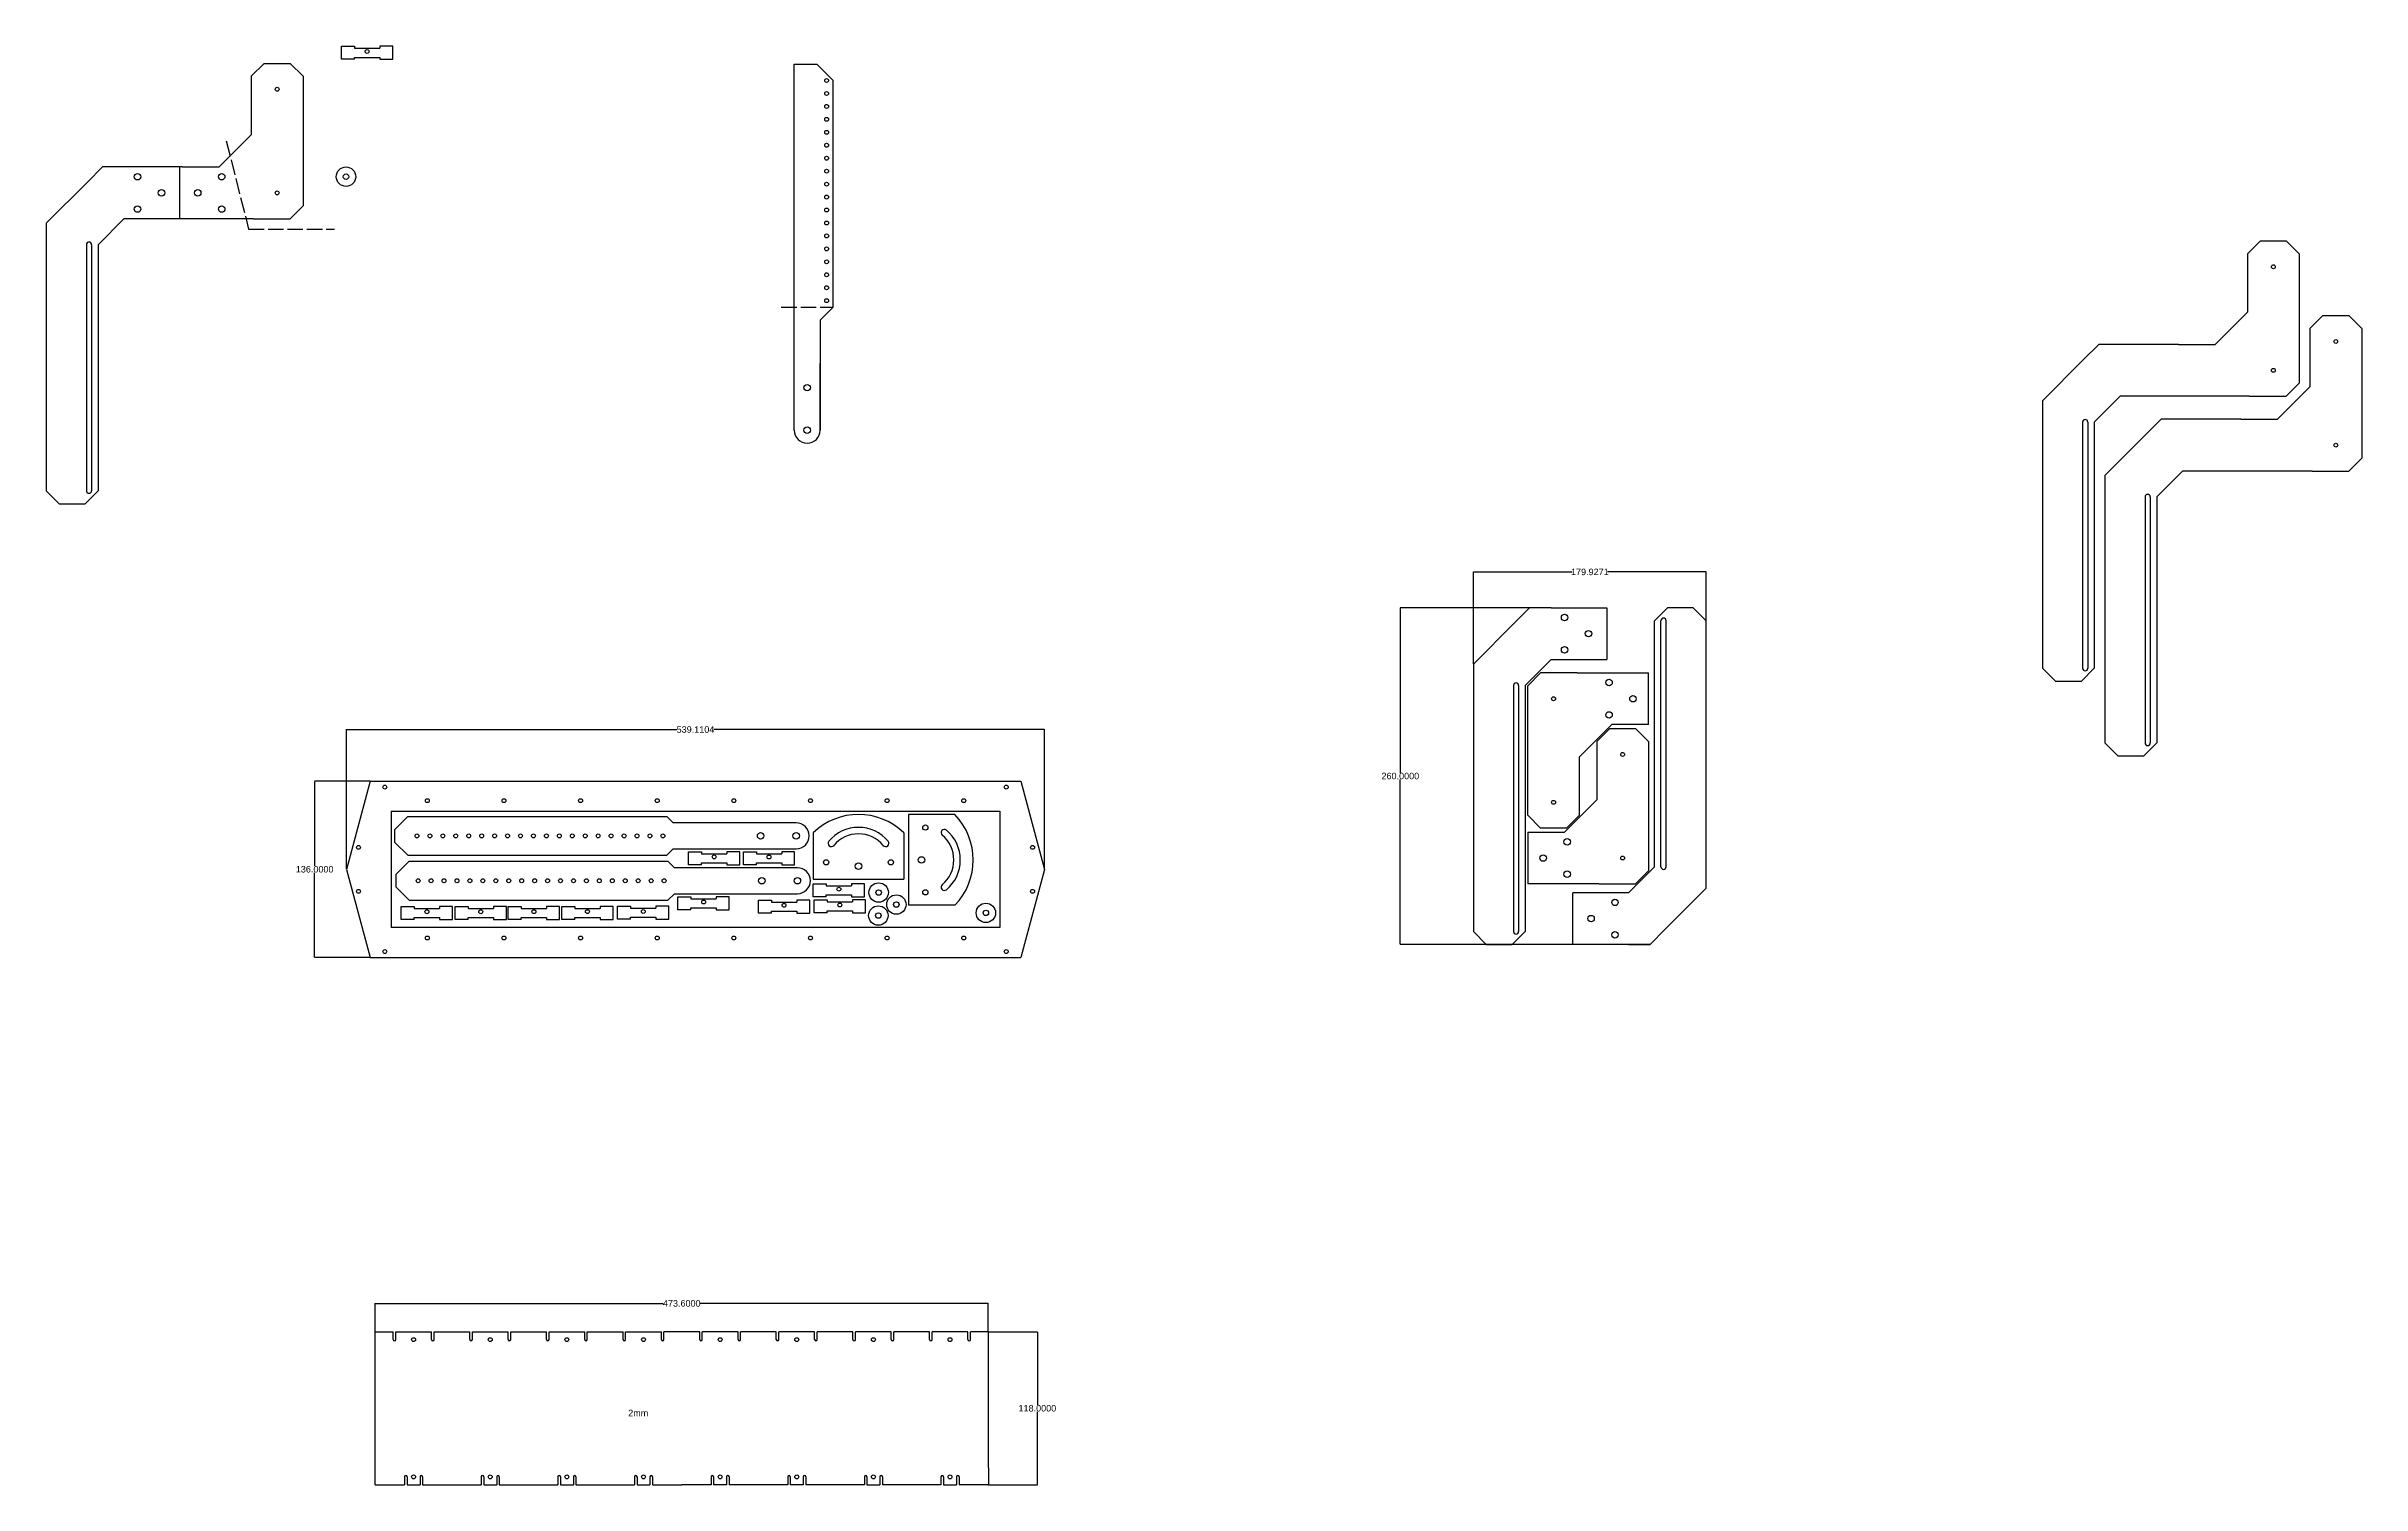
# Model space of a CAD drawing. Header units: inches. Extents: x 10703 to 14699, y 3470 to 5881.
# Drawn here: x 12821 to 14610, y 3470 to 4581 of the extents above; entities that cross this region are included whole.
import ezdxf

# ---------------------------------------------------------------- set-up
doc = ezdxf.new("R2010")
doc.units = ezdxf.units.IN
doc.header["$MEASUREMENT"] = 0
doc.linetypes.add('ACAD_ISO02W100', pattern=[15, 12, -3])
doc.layers.get('0').update_dxf_attribs({"true_color": 0xc2ced6})
doc.styles.get("Standard").update_dxf_attribs({"font": 'arial.ttf', "height": 5})
doc.dimstyles.get("Standard").update_dxf_attribs({"dimtxt": 5, "dimasz": 0.18, "dimexe": 0.18, "dimexo": 0.0625, "dimgap": 0.09, "dimtad": 0, "dimtih": 1, "dimtoh": 1, "dimdec": 4, "dimzin": 0, "dimdsep": 46, "dimtxsty": 'Standard', "dimcen": 0.09, "dimazin": 0, "dimtfac": 1, "dimtdec": 4, "dimtofl": 0, "dimtmove": 0, "dimatfit": 3, "dimfxl": 1, "dimtolj": 1, "dimtzin": 0, "dimarcsym": 0})

# ---------------------------------------------------------------- blocks, each defined once
blk = doc.blocks.new('*D73')
at = {"color": 0, "lineweight": -2, "transparency": 16777216}
for p, q in [((13549.2, 3588.1), (13587.2, 3588.1)), ((13587, 3588), (13587, 3531.8)), ((13587, 3470.3), (13587, 3526.5)), ((13549.2, 3470.1), (13587.2, 3470.1))]:
    blk.add_line(p, q, dxfattribs=at)
at = {"color": 0, "transparency": 16777216}
for points in [[(13587, 3588), (13587, 3588), (13587, 3588.1)], [(13587, 3470.3), (13587, 3470.3), (13587, 3470.1)]]:
    blk.add_solid(points, dxfattribs=at)
at = {"layer": 'Defpoints', "color": 0, "transparency": 16777216}
for p in [(13549.1, 3588.1), (13549.1, 3470.1), (13587, 3470.1)]:
    blk.add_point(p, dxfattribs=at)
at = {"color": 0, "transparency": 16777216, "insert": (13587, 3529.1), "char_height": 5, "attachment_point": 5}
blk.add_mtext('\\A1;118.0000', dxfattribs=at)
blk = doc.blocks.new('*D74')
at = {"color": 0, "lineweight": -2, "transparency": 16777216}
for p, q in [((13075.5, 3588.2), (13075.5, 3610.3)), ((13075.7, 3610.1), (13297.9, 3610.1)), ((13549, 3610.1), (13326.8, 3610.1)), ((13549.1, 3588.2), (13549.1, 3610.3))]:
    blk.add_line(p, q, dxfattribs=at)
at = {"color": 0, "transparency": 16777216}
for points in [[(13075.7, 3610.1), (13075.7, 3610.1), (13075.5, 3610.1)], [(13549, 3610.1), (13549, 3610.1), (13549.1, 3610.1)]]:
    blk.add_solid(points, dxfattribs=at)
at = {"layer": 'Defpoints', "color": 0, "transparency": 16777216}
for p in [(13549.1, 3610.1), (13075.5, 3588.1), (13549.1, 3588.1)]:
    blk.add_point(p, dxfattribs=at)
at = {"color": 0, "transparency": 16777216, "insert": (13312.3, 3610.1), "char_height": 5, "attachment_point": 5}
blk.add_mtext('\\A1;473.6000', dxfattribs=at)
blk = doc.blocks.new('*D77')
at = {"color": 0, "lineweight": -2, "transparency": 16777216}
for p, q in [((13923.8, 4103.9), (13923.8, 4175.1)), ((13924, 4174.9), (14000.1, 4174.9)), ((14103.6, 4174.9), (14027.4, 4174.9)), ((14103.7, 4137.3), (14103.7, 4175.1))]:
    blk.add_line(p, q, dxfattribs=at)
at = {"color": 0, "transparency": 16777216}
for points in [[(13924, 4174.9), (13924, 4174.9), (13923.8, 4174.9)], [(14103.6, 4174.9), (14103.6, 4174.9), (14103.7, 4174.9)]]:
    blk.add_solid(points, dxfattribs=at)
at = {"layer": 'Defpoints', "color": 0, "transparency": 16777216}
for p in [(14103.7, 4174.9), (14103.7, 4137.3), (13923.8, 4103.8)]:
    blk.add_point(p, dxfattribs=at)
at = {"color": 0, "transparency": 16777216, "insert": (14013.8, 4174.9), "char_height": 5, "attachment_point": 5}
blk.add_mtext('\\A1;179.9271', dxfattribs=at)
blk = doc.blocks.new('*D78')
at = {"color": 0, "lineweight": -2, "transparency": 16777216}
for p, q in [((13967.2, 4147.3), (13867.2, 4147.3)), ((13867.4, 4147.1), (13867.4, 4019.9)), ((13867.4, 3887.4), (13867.4, 4014.6)), ((14060.2, 3887.3), (13867.2, 3887.3))]:
    blk.add_line(p, q, dxfattribs=at)
at = {"color": 0, "transparency": 16777216}
for points in [[(13867.3, 4147.1), (13867.4, 4147.1), (13867.4, 4147.3)], [(13867.3, 3887.4), (13867.4, 3887.4), (13867.4, 3887.3)]]:
    blk.add_solid(points, dxfattribs=at)
at = {"layer": 'Defpoints', "color": 0, "transparency": 16777216}
for p in [(13967.2, 4147.3), (13867.4, 3887.3), (14060.3, 3887.3)]:
    blk.add_point(p, dxfattribs=at)
at = {"color": 0, "transparency": 16777216, "insert": (13867.4, 4017.3), "char_height": 5, "attachment_point": 5}
blk.add_mtext('\\A1;260.0000', dxfattribs=at)
blk = doc.blocks.new('*D79')
at = {"color": 0, "lineweight": -2, "transparency": 16777216}
for p, q in [((13053.4, 3945.3), (13053.4, 4053.4)), ((13053.6, 4053.2), (13308.6, 4053.2)), ((13592.3, 4053.2), (13337.3, 4053.2)), ((13592.5, 3945.3), (13592.5, 4053.4))]:
    blk.add_line(p, q, dxfattribs=at)
at = {"color": 0, "transparency": 16777216}
for points in [[(13053.6, 4053.2), (13053.6, 4053.1), (13053.4, 4053.2)], [(13592.3, 4053.2), (13592.3, 4053.1), (13592.5, 4053.2)]]:
    blk.add_solid(points, dxfattribs=at)
at = {"layer": 'Defpoints', "color": 0, "transparency": 16777216}
for p in [(13053.4, 4053.2), (13053.4, 3945.3), (13592.5, 3945.3)]:
    blk.add_point(p, dxfattribs=at)
at = {"color": 0, "transparency": 16777216, "insert": (13322.9, 4053.2), "char_height": 5, "attachment_point": 5}
blk.add_mtext('\\A1;539.1104', dxfattribs=at)
blk = doc.blocks.new('*D80')
at = {"color": 0, "lineweight": -2, "transparency": 16777216}
for p, q in [((13071.5, 4013.3), (13028.5, 4013.3)), ((13028.7, 4013.1), (13028.7, 3947.9)), ((13028.7, 3877.5), (13028.7, 3942.6)), ((13071.5, 3877.3), (13028.5, 3877.3))]:
    blk.add_line(p, q, dxfattribs=at)
at = {"color": 0, "transparency": 16777216}
for points in [[(13028.7, 4013.1), (13028.7, 4013.1), (13028.7, 4013.3)], [(13028.7, 3877.5), (13028.7, 3877.5), (13028.7, 3877.3)]]:
    blk.add_solid(points, dxfattribs=at)
at = {"layer": 'Defpoints', "color": 0, "transparency": 16777216}
for p in [(13071.6, 4013.3), (13028.7, 3877.3), (13071.6, 3877.3)]:
    blk.add_point(p, dxfattribs=at)
at = {"color": 0, "transparency": 16777216, "insert": (13028.7, 3945.3), "char_height": 5, "attachment_point": 5}
blk.add_mtext('\\A1;136.0000', dxfattribs=at)

msp = doc.modelspace()

# ---------------------------------------------------------------- linework, layer by layer
for p, q in [((13049.40375, 4570.77108), (13049.40375, 4580.77108)), ((13049.40375, 4580.77108), (13059.40375, 4580.77108)), ((13059.40375, 4580.77108), (13059.40375, 4579.27108)), ((13059.40375, 4579.27108), (13079.00375, 4579.27108)), ((13089.00375, 4580.77108), (13079.00375, 4580.77108)), ((13079.00375, 4580.77108), (13079.00375, 4579.27108)), ((13089.00375, 4570.77108), (13089.00375, 4580.77108)), ((12989.76036, 4567.61005), (12979.76036, 4557.61005)), ((12989.76036, 4567.61005), (13009.76036, 4567.61005)), ((13019.76036, 4557.61005), (13009.76036, 4567.61005)), ((13059.40375, 4570.77108), (13049.40375, 4570.77108)), ((13059.40375, 4570.77108), (13059.40375, 4572.27108)), ((13059.40375, 4572.27108), (13079.00375, 4572.27108)), ((13079.00375, 4572.27108), (13079.00375, 4570.77108)), ((13079.00375, 4570.77108), (13089.00375, 4570.77108)), ((13399.20297, 4284.36971), (13399.20297, 4566.86971)), ((13399.20297, 4566.86971), (13416.70297, 4566.86971)), ((13416.70297, 4566.86971), (13429.20297, 4554.36971)), ((12979.76036, 4557.61005), (12979.76036, 4512.53095)), ((13019.76036, 4557.61005), (13019.76036, 4457.61005)), ((13429.20297, 4379.36971), (13429.20297, 4554.36971)), ((12954.83946, 4487.61005), (12979.76036, 4512.53095)), ((12853.12373, 4475.89432), (12821.408, 4444.17859)), ((12853.12373, 4475.89432), (12864.83946, 4487.61005)), ((12881.408, 4487.61005), (12864.83946, 4487.61005)), ((12926.408, 4487.61005), (12864.83946, 4487.61005)), ((12924.408, 4487.61005), (12924.408, 4447.61005)), ((12926.408, 4487.61005), (12954.83946, 4487.61005)), ((13009.76036, 4447.61005), (13019.76036, 4457.61005)), ((12821.408, 4444.17859), (12821.408, 4237.61005)), ((12881.408, 4447.61005), (12861.408, 4427.61005)), ((12926.408, 4447.61005), (12881.408, 4447.61005)), ((12981.408, 4447.61005), (12926.408, 4447.61005)), ((12981.408, 4447.61005), (13009.76036, 4447.61005)), ((12852.408, 4427.61005), (12852.408, 4237.61005)), ((12856.408, 4427.61005), (12856.408, 4237.61005)), ((12861.408, 4427.61005), (12861.408, 4237.61005)), ((14531.83348, 4430.56344), (14521.83348, 4420.56344)), ((14521.83348, 4420.56344), (14521.83348, 4375.48434)), ((14531.83348, 4430.56344), (14551.83348, 4430.56344)), ((14561.83348, 4420.56344), (14551.83348, 4430.56344)), ((14561.83348, 4420.56344), (14561.83348, 4320.56344)), ((13419.20297, 4369.36971), (13429.20297, 4379.36971)), ((13419.20297, 4369.36971), (13419.20297, 4284.36971)), ((14496.91258, 4350.56344), (14521.83348, 4375.48434)), ((14580.05625, 4372.83469), (14570.05625, 4362.83469)), ((14580.05625, 4372.83469), (14600.05625, 4372.83469)), ((14610.05625, 4362.83469), (14600.05625, 4372.83469)), ((14395.19686, 4338.84771), (14406.91258, 4350.56344)), ((14423.48113, 4350.56344), (14406.91258, 4350.56344)), ((14468.48113, 4350.56344), (14406.91258, 4350.56344)), ((14468.48113, 4350.56344), (14496.91258, 4350.56344)), ((14570.05625, 4362.83469), (14570.05625, 4317.75559)), ((14610.05625, 4362.83469), (14610.05625, 4262.83469)), ((13419.20297, 4284.36971), (13419.20297, 4335.96971)), ((14395.19686, 4338.84771), (14363.48113, 4307.13198)), ((14545.13535, 4292.83469), (14570.05625, 4317.75559)), ((14551.83348, 4310.56344), (14561.83348, 4320.56344)), ((14363.48113, 4307.13198), (14363.48113, 4100.56344)), ((14423.48113, 4310.56344), (14403.48113, 4290.56344)), ((14468.48113, 4310.56344), (14423.48113, 4310.56344)), ((14443.41962, 4281.11896), (14455.13535, 4292.83469)), ((14471.7039, 4292.83469), (14455.13535, 4292.83469)), ((14516.7039, 4292.83469), (14455.13535, 4292.83469)), ((14523.48113, 4310.56344), (14468.48113, 4310.56344)), ((14516.7039, 4292.83469), (14545.13535, 4292.83469)), ((14523.48113, 4310.56344), (14551.83348, 4310.56344)), ((14394.48113, 4290.56344), (14394.48113, 4100.56344)), ((14398.48113, 4290.56344), (14398.48113, 4100.56344)), ((14403.48113, 4290.56344), (14403.48113, 4100.56344)), ((14443.41962, 4281.11896), (14411.7039, 4249.40323)), ((14600.05625, 4252.83469), (14610.05625, 4262.83469)), ((14411.7039, 4249.40323), (14411.7039, 4042.83469)), ((14471.7039, 4252.83469), (14451.7039, 4232.83469)), ((14516.7039, 4252.83469), (14471.7039, 4252.83469)), ((14571.7039, 4252.83469), (14516.7039, 4252.83469)), ((14571.7039, 4252.83469), (14600.05625, 4252.83469)), ((12821.408, 4237.61005), (12831.408, 4227.61005)), ((12831.408, 4227.61005), (12851.408, 4227.61005)), ((12851.408, 4227.61005), (12861.408, 4237.61005)), ((14442.7039, 4232.83469), (14442.7039, 4042.83469)), ((14446.7039, 4232.83469), (14446.7039, 4042.83469)), ((14451.7039, 4232.83469), (14451.7039, 4042.83469)), ((13955.52014, 4135.53547), (13923.80441, 4103.81974)), ((13955.52014, 4135.53547), (13967.23587, 4147.2512)), ((13983.80441, 4147.2512), (13967.23587, 4147.2512)), ((13983.80441, 4147.2512), (14026.80441, 4147.2512)), ((14026.80441, 4147.2512), (14026.80441, 4107.2512)), ((14073.73152, 4147.2512), (14063.73152, 4137.2512)), ((14063.73152, 3947.2512), (14063.73152, 4137.2512)), ((14068.73152, 3947.2512), (14068.73152, 4137.2512)), ((14072.73152, 3947.2512), (14072.73152, 4137.2512)), ((14093.73152, 4147.2512), (14073.73152, 4147.2512)), ((14103.73152, 4137.2512), (14093.73152, 4147.2512)), ((14103.73152, 3930.68265), (14103.73152, 4137.2512)), ((13923.80441, 4103.81974), (13923.80441, 3897.2512)), ((13983.80441, 4107.2512), (13963.80441, 4087.2512)), ((13975.76969, 4096.99952), (13965.76969, 4086.99952)), ((14004.12205, 4096.99952), (13975.76969, 4096.99952)), ((13983.80441, 4107.2512), (14026.80441, 4107.2512)), ((14004.12205, 4096.99952), (14059.12205, 4096.99952)), ((14059.12205, 4056.99952), (14059.12205, 4096.99952)), ((14363.48113, 4100.56344), (14373.48113, 4090.56344)), ((14393.48113, 4090.56344), (14403.48113, 4100.56344)), ((13954.80441, 4087.2512), (13954.80441, 3897.2512)), ((13958.80441, 4087.2512), (13958.80441, 3897.2512)), ((13963.80441, 4087.2512), (13963.80441, 3897.2512)), ((13965.76969, 3986.99952), (13965.76969, 4086.99952)), ((14373.48113, 4090.56344), (14393.48113, 4090.56344)), ((14030.69059, 4056.99952), (14005.76969, 4032.07862)), ((14029.12205, 4053.99326), (14019.12205, 4043.99326)), ((14019.12205, 4043.99326), (14019.12205, 3998.91416)), ((14029.12205, 4053.99326), (14049.12205, 4053.99326)), ((14059.12205, 4056.99952), (14030.69059, 4056.99952)), ((14059.12205, 4043.99326), (14049.12205, 4053.99326)), ((14059.12205, 4043.99326), (14059.12205, 3943.99326)), ((14411.7039, 4042.83469), (14421.7039, 4032.83469)), ((14441.7039, 4032.83469), (14451.7039, 4042.83469)), ((14005.76969, 3986.99952), (14005.76969, 4032.07862)), ((14421.7039, 4032.83469), (14441.7039, 4032.83469)), ((13071.60539, 4013.27381), (13053.38485, 3945.27381)), ((13071.60539, 4013.27381), (13574.2747, 4013.27381)), ((13574.2747, 4013.27381), (13592.49525, 3945.27381)), ((13087.94005, 3990.27381), (13087.94005, 3900.27381)), ((13087.94005, 3990.27381), (13557.94005, 3990.27381)), ((13087.94005, 3990.27381), (13115.74005, 3990.27381)), ((13115.74005, 3990.27381), (13174.94005, 3990.27381)), ((13557.94005, 3990.27381), (13557.94005, 3900.27381)), ((13994.20115, 3973.99326), (14019.12205, 3998.91416)), ((13100.72732, 3986.10223), (13090.72732, 3976.10223)), ((13090.72732, 3966.10223), (13090.72732, 3976.10223)), ((13100.72732, 3986.10223), (13300.72732, 3986.10223)), ((13305.72732, 3981.10223), (13300.72732, 3986.10223)), ((13400.72732, 3981.10223), (13305.72732, 3981.10223)), ((13413.82763, 3973.39485), (13413.82763, 3937.68771)), ((13483.82763, 3973.39485), (13483.82763, 3937.68771)), ((13523.18659, 3987.52877), (13487.47945, 3987.52877)), ((13487.47945, 3987.52877), (13487.47945, 3952.52877)), ((13965.76969, 3986.99952), (13975.76969, 3976.99952)), ((13965.76969, 3973.99326), (13994.20115, 3973.99326)), ((13965.76969, 3973.99326), (13965.76969, 3933.99326)), ((13995.76969, 3976.99952), (13975.76969, 3976.99952)), ((13995.76969, 3976.99952), (14005.76969, 3986.99952)), ((13100.72732, 3956.10223), (13090.72732, 3966.10223)), ((13100.72732, 3956.10223), (13300.72732, 3956.10223)), ((13305.72732, 3961.10223), (13300.72732, 3956.10223)), ((13305.72732, 3961.10223), (13400.72732, 3961.10223)), ((13317.5427, 3948.86873), (13317.5427, 3958.86873)), ((13317.5427, 3958.86873), (13327.5427, 3958.86873)), ((13327.5427, 3958.86873), (13327.5427, 3957.36873)), ((13327.5427, 3957.36873), (13347.1427, 3957.36873)), ((13357.1427, 3958.86873), (13347.1427, 3958.86873)), ((13347.1427, 3958.86873), (13347.1427, 3957.36873)), ((13357.1427, 3948.86873), (13357.1427, 3958.86873)), ((13359.91811, 3948.79562), (13359.91811, 3958.79562)), ((13359.91811, 3958.79562), (13369.91811, 3958.79562)), ((13369.91811, 3958.79562), (13369.91811, 3957.29562)), ((13369.91811, 3957.29562), (13389.51811, 3957.29562)), ((13399.51811, 3958.79562), (13389.51811, 3958.79562)), ((13389.51811, 3958.79562), (13389.51811, 3957.29562)), ((13399.51811, 3948.79562), (13399.51811, 3958.79562)), ((13053.38485, 3945.27381), (13071.60539, 3877.27381)), ((13101.64043, 3951.47415), (13091.64043, 3941.47415)), ((13091.64043, 3931.47415), (13091.64043, 3941.47415)), ((13101.64043, 3951.47415), (13301.64043, 3951.47415)), ((13306.64043, 3946.47415), (13301.64043, 3951.47415)), ((13401.64043, 3946.47415), (13306.64043, 3946.47415)), ((13327.5427, 3948.86873), (13317.5427, 3948.86873)), ((13327.5427, 3948.86873), (13327.5427, 3950.36873)), ((13327.5427, 3950.36873), (13347.1427, 3950.36873)), ((13347.1427, 3950.36873), (13347.1427, 3948.86873)), ((13347.1427, 3948.86873), (13357.1427, 3948.86873)), ((13369.91811, 3948.79562), (13359.91811, 3948.79562)), ((13369.91811, 3948.79562), (13369.91811, 3950.29562)), ((13369.91811, 3950.29562), (13389.51811, 3950.29562)), ((13389.51811, 3950.29562), (13389.51811, 3948.79562)), ((13389.51811, 3948.79562), (13399.51811, 3948.79562)), ((13413.82763, 3937.68771), (13448.82763, 3937.68771)), ((13448.82763, 3937.68771), (13483.82763, 3937.68771)), ((13487.47945, 3952.52877), (13487.47945, 3917.52877)), ((13592.49525, 3945.27381), (13574.2747, 3877.27381)), ((14043.73152, 3927.2512), (14063.73152, 3947.2512)), ((14049.12205, 3933.99326), (14059.12205, 3943.99326)), ((13101.64043, 3921.47415), (13091.64043, 3931.47415)), ((13101.64043, 3921.47415), (13301.64043, 3921.47415)), ((13306.64043, 3926.47415), (13301.64043, 3921.47415)), ((13306.64043, 3926.47415), (13401.64043, 3926.47415)), ((13309.39102, 3914.03778), (13309.39102, 3924.03778)), ((13309.39102, 3924.03778), (13319.39102, 3924.03778)), ((13319.39102, 3924.03778), (13319.39102, 3922.53778)), ((13319.39102, 3922.53778), (13338.99102, 3922.53778)), ((13348.99102, 3924.03778), (13338.99102, 3924.03778)), ((13338.99102, 3924.03778), (13338.99102, 3922.53778)), ((13348.99102, 3914.03778), (13348.99102, 3924.03778)), ((13371.51037, 3911.5095), (13371.51037, 3921.5095)), ((13371.51037, 3921.5095), (13381.51037, 3921.5095)), ((13381.51037, 3921.5095), (13381.51037, 3920.0095)), ((13381.51037, 3920.0095), (13401.11037, 3920.0095)), ((13411.11037, 3921.5095), (13401.11037, 3921.5095)), ((13401.11037, 3921.5095), (13401.11037, 3920.0095)), ((13411.11037, 3911.5095), (13411.11037, 3921.5095)), ((13413.88513, 3923.98902), (13413.88513, 3933.98902)), ((13413.88513, 3933.98902), (13423.88513, 3933.98902)), ((13423.88513, 3923.98902), (13413.88513, 3923.98902)), ((13414.58253, 3911.73458), (13414.58253, 3921.73458)), ((13414.58253, 3921.73458), (13424.58253, 3921.73458)), ((13423.88513, 3933.98902), (13423.88513, 3932.48902)), ((13423.88513, 3932.48902), (13443.48513, 3932.48902)), ((13423.88513, 3923.98902), (13423.88513, 3925.48902)), ((13423.88513, 3925.48902), (13443.48513, 3925.48902)), ((13424.58253, 3921.73458), (13424.58253, 3920.23458)), ((13424.58253, 3920.23458), (13444.18253, 3920.23458)), ((13453.48513, 3933.98902), (13443.48513, 3933.98902)), ((13443.48513, 3933.98902), (13443.48513, 3932.48902)), ((13443.48513, 3925.48902), (13443.48513, 3923.98902)), ((13443.48513, 3923.98902), (13453.48513, 3923.98902)), ((13454.18253, 3921.73458), (13444.18253, 3921.73458)), ((13444.18253, 3921.73458), (13444.18253, 3920.23458)), ((13453.48513, 3923.98902), (13453.48513, 3933.98902)), ((13454.18253, 3911.73458), (13454.18253, 3921.73458)), ((13523.18659, 3917.52877), (13487.47945, 3917.52877)), ((14020.76969, 3933.99326), (13965.76969, 3933.99326)), ((14000.73152, 3887.2512), (14000.73152, 3927.2512)), ((14043.73152, 3927.2512), (14000.73152, 3927.2512)), ((14020.76969, 3933.99326), (14049.12205, 3933.99326)), ((14072.01579, 3898.96692), (14103.73152, 3930.68265)), ((13557.94005, 3900.27381), (13087.94005, 3900.27381)), ((13095.61362, 3906.5218), (13095.61362, 3916.5218)), ((13095.61362, 3916.5218), (13105.61362, 3916.5218)), ((13105.61362, 3906.5218), (13095.61362, 3906.5218)), ((13105.61362, 3916.5218), (13105.61362, 3915.0218)), ((13105.61362, 3915.0218), (13125.21362, 3915.0218)), ((13105.61362, 3906.5218), (13105.61362, 3908.0218)), ((13105.61362, 3908.0218), (13125.21362, 3908.0218)), ((13135.21362, 3916.5218), (13125.21362, 3916.5218)), ((13125.21362, 3916.5218), (13125.21362, 3915.0218)), ((13125.21362, 3908.0218), (13125.21362, 3906.5218)), ((13125.21362, 3906.5218), (13135.21362, 3906.5218)), ((13135.21362, 3906.5218), (13135.21362, 3916.5218)), ((13137.24716, 3906.53275), (13137.24716, 3916.53275)), ((13137.24716, 3916.53275), (13147.24716, 3916.53275)), ((13147.24716, 3906.53275), (13137.24716, 3906.53275)), ((13147.24716, 3916.53275), (13147.24716, 3915.03275)), ((13147.24716, 3915.03275), (13166.84716, 3915.03275)), ((13147.24716, 3906.53275), (13147.24716, 3908.03275)), ((13147.24716, 3908.03275), (13166.84716, 3908.03275)), ((13176.84716, 3916.53275), (13166.84716, 3916.53275)), ((13166.84716, 3916.53275), (13166.84716, 3915.03275)), ((13166.84716, 3908.03275), (13166.84716, 3906.53275)), ((13166.84716, 3906.53275), (13176.84716, 3906.53275)), ((13176.84716, 3906.53275), (13176.84716, 3916.53275)), ((13178.29246, 3906.57702), (13178.29246, 3916.57702)), ((13178.29246, 3916.57702), (13188.29246, 3916.57702)), ((13188.29246, 3906.57702), (13178.29246, 3906.57702)), ((13188.29246, 3916.57702), (13188.29246, 3915.07702)), ((13188.29246, 3915.07702), (13207.89246, 3915.07702)), ((13188.29246, 3906.57702), (13188.29246, 3908.07702)), ((13188.29246, 3908.07702), (13207.89246, 3908.07702)), ((13217.89246, 3916.57702), (13207.89246, 3916.57702)), ((13207.89246, 3916.57702), (13207.89246, 3915.07702)), ((13207.89246, 3908.07702), (13207.89246, 3906.57702)), ((13207.89246, 3906.57702), (13217.89246, 3906.57702)), ((13217.89246, 3906.57702), (13217.89246, 3916.57702)), ((13219.63802, 3906.62982), (13219.63802, 3916.62982)), ((13219.63802, 3916.62982), (13229.63802, 3916.62982)), ((13229.63802, 3906.62982), (13219.63802, 3906.62982)), ((13229.63802, 3916.62982), (13229.63802, 3915.12982)), ((13229.63802, 3915.12982), (13249.23802, 3915.12982)), ((13229.63802, 3906.62982), (13229.63802, 3908.12982)), ((13229.63802, 3908.12982), (13249.23802, 3908.12982)), ((13259.23802, 3916.62982), (13249.23802, 3916.62982)), ((13249.23802, 3916.62982), (13249.23802, 3915.12982)), ((13249.23802, 3908.12982), (13249.23802, 3906.62982)), ((13249.23802, 3906.62982), (13259.23802, 3906.62982)), ((13259.23802, 3906.62982), (13259.23802, 3916.62982)), ((13262.7774, 3906.73658), (13262.7774, 3916.73658)), ((13262.7774, 3916.73658), (13272.7774, 3916.73658)), ((13272.7774, 3906.73658), (13262.7774, 3906.73658)), ((13272.7774, 3916.73658), (13272.7774, 3915.23658)), ((13272.7774, 3915.23658), (13292.3774, 3915.23658)), ((13272.7774, 3906.73658), (13272.7774, 3908.23658)), ((13272.7774, 3908.23658), (13292.3774, 3908.23658)), ((13302.3774, 3916.73658), (13292.3774, 3916.73658)), ((13292.3774, 3916.73658), (13292.3774, 3915.23658)), ((13292.3774, 3908.23658), (13292.3774, 3906.73658)), ((13292.3774, 3906.73658), (13302.3774, 3906.73658)), ((13302.3774, 3906.73658), (13302.3774, 3916.73658)), ((13319.39102, 3914.03778), (13309.39102, 3914.03778)), ((13319.39102, 3914.03778), (13319.39102, 3915.53778)), ((13319.39102, 3915.53778), (13338.99102, 3915.53778)), ((13338.99102, 3915.53778), (13338.99102, 3914.03778)), ((13338.99102, 3914.03778), (13348.99102, 3914.03778)), ((13381.51037, 3911.5095), (13371.51037, 3911.5095)), ((13381.51037, 3911.5095), (13381.51037, 3913.0095)), ((13381.51037, 3913.0095), (13401.11037, 3913.0095)), ((13401.11037, 3913.0095), (13401.11037, 3911.5095)), ((13401.11037, 3911.5095), (13411.11037, 3911.5095)), ((13424.58253, 3911.73458), (13414.58253, 3911.73458)), ((13424.58253, 3911.73458), (13424.58253, 3913.23458)), ((13424.58253, 3913.23458), (13444.18253, 3913.23458)), ((13444.18253, 3913.23458), (13444.18253, 3911.73458)), ((13444.18253, 3911.73458), (13454.18253, 3911.73458)), ((13923.80441, 3897.2512), (13933.80441, 3887.2512)), ((13933.80441, 3887.2512), (13953.80441, 3887.2512)), ((13953.80441, 3887.2512), (13963.80441, 3897.2512)), ((14043.73152, 3887.2512), (14000.73152, 3887.2512)), ((14043.73152, 3887.2512), (14060.30006, 3887.2512)), ((14072.01579, 3898.96692), (14060.30006, 3887.2512)), ((13071.60539, 3877.27381), (13574.2747, 3877.27381)), ((13075.54527, 3470.13153), (13075.54527, 3588.13153)), ((13075.54527, 3588.13153), (13089.34527, 3588.13153)), ((13089.34527, 3582.13155), (13089.34527, 3588.13153)), ((13091.34527, 3582.13155), (13091.34527, 3588.13153)), ((13091.34527, 3588.13153), (13118.94527, 3588.13153)), ((13118.94527, 3582.13155), (13118.94527, 3588.13153)), ((13120.94527, 3582.13155), (13120.94527, 3588.13153)), ((13120.94527, 3588.13153), (13148.54527, 3588.13153)), ((13148.54527, 3582.13155), (13148.54527, 3588.13153)), ((13150.54527, 3582.13155), (13150.54527, 3588.13153)), ((13150.54527, 3588.13153), (13178.14527, 3588.13153)), ((13178.14527, 3582.13155), (13178.14527, 3588.13153)), ((13180.14527, 3582.13155), (13180.14527, 3588.13153)), ((13180.14527, 3588.13153), (13207.74527, 3588.13153)), ((13207.74527, 3582.13155), (13207.74527, 3588.13153)), ((13209.74527, 3582.13155), (13209.74527, 3588.13153)), ((13209.74527, 3588.13153), (13237.34527, 3588.13153)), ((13237.34527, 3582.13155), (13237.34527, 3588.13153)), ((13239.34527, 3582.13155), (13239.34527, 3588.13153)), ((13239.34527, 3588.13153), (13266.94527, 3588.13153)), ((13266.94527, 3582.13155), (13266.94527, 3588.13153)), ((13268.94527, 3582.13155), (13268.94527, 3588.13153)), ((13268.94527, 3588.13153), (13296.54527, 3588.13153)), ((13296.54527, 3582.13155), (13296.54527, 3588.13153)), ((13298.54527, 3582.13155), (13298.54527, 3588.13153)), ((13326.14527, 3588.13153), (13298.54527, 3588.13153)), ((13326.14527, 3582.13155), (13326.14527, 3588.13153)), ((13328.14527, 3582.13155), (13328.14527, 3588.13153)), ((13355.74527, 3588.13153), (13328.14527, 3588.13153)), ((13355.74527, 3582.13155), (13355.74527, 3588.13153)), ((13357.74527, 3582.13155), (13357.74527, 3588.13153)), ((13385.34527, 3588.13153), (13357.74527, 3588.13153)), ((13385.34527, 3582.13155), (13385.34527, 3588.13153)), ((13387.34527, 3582.13155), (13387.34527, 3588.13153)), ((13414.94527, 3588.13153), (13387.34527, 3588.13153)), ((13414.94527, 3582.13155), (13414.94527, 3588.13153)), ((13416.94527, 3582.13155), (13416.94527, 3588.13153)), ((13444.54527, 3588.13153), (13416.94527, 3588.13153)), ((13444.54527, 3582.13155), (13444.54527, 3588.13153)), ((13446.54527, 3582.13155), (13446.54527, 3588.13153)), ((13474.14527, 3588.13153), (13446.54527, 3588.13153)), ((13474.14527, 3582.13155), (13474.14527, 3588.13153)), ((13476.14527, 3582.13155), (13476.14527, 3588.13153)), ((13503.74527, 3588.13153), (13476.14527, 3588.13153)), ((13503.74527, 3582.13155), (13503.74527, 3588.13153)), ((13505.74527, 3582.13155), (13505.74527, 3588.13153)), ((13533.34527, 3588.13153), (13505.74527, 3588.13153)), ((13533.34527, 3582.13155), (13533.34527, 3588.13153)), ((13535.34527, 3582.13155), (13535.34527, 3588.13153)), ((13549.14527, 3588.13153), (13535.34527, 3588.13153)), ((13549.14527, 3575.13153), (13549.14527, 3588.13153)), ((13549.14527, 3483.13153), (13549.14527, 3575.13153)), ((13075.54527, 3470.13153), (13098.14527, 3470.13153)), ((13098.14527, 3476.13151), (13098.14527, 3470.13153)), ((13100.14527, 3476.13151), (13100.14527, 3470.13153)), ((13100.14527, 3470.13153), (13110.14527, 3470.13153)), ((13110.14527, 3476.13151), (13110.14527, 3470.13153)), ((13112.14527, 3476.13151), (13112.14527, 3470.13153)), ((13112.14527, 3470.13153), (13157.34527, 3470.13153)), ((13157.34527, 3476.13151), (13157.34527, 3470.13153)), ((13159.34527, 3476.13151), (13159.34527, 3470.13153)), ((13159.34527, 3470.13153), (13169.34527, 3470.13153)), ((13169.34527, 3476.13151), (13169.34527, 3470.13153)), ((13171.34527, 3476.13151), (13171.34527, 3470.13153)), ((13171.34527, 3470.13153), (13216.54527, 3470.13153)), ((13216.54527, 3476.13151), (13216.54527, 3470.13153)), ((13218.54527, 3476.13151), (13218.54527, 3470.13153)), ((13218.54527, 3470.13153), (13228.54527, 3470.13153)), ((13228.54527, 3476.13151), (13228.54527, 3470.13153)), ((13230.54527, 3476.13151), (13230.54527, 3470.13153)), ((13230.54527, 3470.13153), (13275.74527, 3470.13153)), ((13275.74527, 3476.13151), (13275.74527, 3470.13153)), ((13277.74527, 3476.13151), (13277.74527, 3470.13153)), ((13277.74527, 3470.13153), (13287.74527, 3470.13153)), ((13287.74527, 3476.13151), (13287.74527, 3470.13153)), ((13289.74527, 3476.13151), (13289.74527, 3470.13153)), ((13289.74527, 3470.13153), (13312.34527, 3470.13153)), ((13334.94527, 3470.13153), (13312.34527, 3470.13153)), ((13334.94527, 3476.13151), (13334.94527, 3470.13153)), ((13336.94527, 3476.13151), (13336.94527, 3470.13153)), ((13346.94527, 3470.13153), (13336.94527, 3470.13153)), ((13346.94527, 3476.13151), (13346.94527, 3470.13153)), ((13348.94527, 3476.13151), (13348.94527, 3470.13153)), ((13394.14527, 3470.13153), (13348.94527, 3470.13153)), ((13394.14527, 3476.13151), (13394.14527, 3470.13153)), ((13396.14527, 3476.13151), (13396.14527, 3470.13153)), ((13406.14527, 3470.13153), (13396.14527, 3470.13153)), ((13406.14527, 3476.13151), (13406.14527, 3470.13153)), ((13408.14527, 3476.13151), (13408.14527, 3470.13153)), ((13453.34527, 3470.13153), (13408.14527, 3470.13153)), ((13453.34527, 3476.13151), (13453.34527, 3470.13153)), ((13455.34527, 3476.13151), (13455.34527, 3470.13153)), ((13455.34527, 3470.13153), (13465.34527, 3470.13153)), ((13465.34527, 3476.13151), (13465.34527, 3470.13153)), ((13467.34527, 3476.13151), (13467.34527, 3470.13153)), ((13512.54527, 3470.13153), (13467.34527, 3470.13153)), ((13512.54527, 3476.13151), (13512.54527, 3470.13153)), ((13514.54527, 3476.13151), (13514.54527, 3470.13153)), ((13514.54527, 3470.13153), (13524.54527, 3470.13153)), ((13524.54527, 3476.13151), (13524.54527, 3470.13153)), ((13526.54527, 3476.13151), (13526.54527, 3470.13153)), ((13549.14527, 3470.13153), (13526.54527, 3470.13153)), ((13549.14527, 3483.13153), (13549.14527, 3470.13153))]:
    msp.add_line(p, q)
at = {"color": 2, "linetype": 'ACAD_ISO02W100'}
for p, q in [((12960.44161, 4507.66878), (12977.70106, 4439.61005)), ((12977.70106, 4439.61005), (13043.94147, 4439.61005)), ((13389.20297, 4379.36971), (13429.20297, 4379.36971))]:
    msp.add_line(p, q, dxfattribs=at)
for centre, radius in [((13069.20375, 4576.77108), 1.5), ((12999.76036, 4547.61005), 1.5), ((13424.20297, 4554.36971), 1.5), ((13424.20297, 4544.36971), 1.5), ((13424.20297, 4534.36971), 1.5), ((13424.20297, 4524.36971), 1.5), ((13424.20297, 4514.36971), 1.5), ((13424.20297, 4504.36971), 1.5), ((13424.20297, 4494.36971), 1.5), ((12891.908, 4480.11005), 2.5), ((12956.908, 4480.11005), 2.5), ((13052.95348, 4480.11659), 7.5), ((13052.95348, 4480.11659), 2.1), ((13424.20297, 4484.36971), 1.5), ((13424.20297, 4474.36971), 1.5), ((12891.908, 4455.11005), 2.5), ((12910.408, 4467.61005), 2.5), ((12938.408, 4467.61005), 2.5), ((12956.908, 4455.11005), 2.5), ((12999.76036, 4467.61005), 1.5), ((13424.20297, 4464.36971), 1.5), ((13424.20297, 4454.36971), 1.5), ((13424.20297, 4444.36971), 1.5), ((13424.20297, 4434.36971), 1.5), ((13424.20297, 4424.36971), 1.5), ((13424.20297, 4414.36971), 1.5), ((13424.20297, 4404.36971), 1.5), ((14541.83348, 4410.56344), 1.5), ((13424.20297, 4394.36971), 1.5), ((13424.20297, 4384.36971), 1.5), ((14590.05625, 4352.83469), 1.5), ((14541.83348, 4330.56344), 1.5), ((13409.20297, 4317.19771), 2.5), ((13409.20297, 4284.36971), 2.5), ((14590.05625, 4272.83469), 1.5), ((13994.30441, 4139.7512), 2.5), ((13994.30441, 4114.7512), 2.5), ((14012.80441, 4127.2512), 2.5), ((13985.76969, 4076.99952), 1.5), ((14028.62205, 4089.49952), 2.5), ((14047.12205, 4076.99952), 2.5), ((14028.62205, 4064.49952), 2.5), ((14039.12205, 4033.99326), 1.5), ((13082.94005, 4008.77381), 1.5), ((13562.94005, 4008.77381), 1.5), ((13115.74005, 3998.27381), 1.5), ((13174.94005, 3998.27381), 1.5), ((13234.14005, 3998.27381), 1.5), ((13293.34005, 3998.27381), 1.5), ((13352.54005, 3998.27381), 1.5), ((13411.74005, 3998.27381), 1.5), ((13470.94005, 3998.27381), 1.5), ((13530.14005, 3998.27381), 1.5), ((13985.76969, 3996.99952), 1.5), ((13107.72732, 3971.10223), 1.5), ((13117.72732, 3971.10223), 1.5), ((13127.72732, 3971.10223), 1.5), ((13137.72732, 3971.10223), 1.5), ((13147.72732, 3971.10223), 1.5), ((13157.72732, 3971.10223), 1.5), ((13167.72732, 3971.10223), 1.5), ((13177.72732, 3971.10223), 1.5), ((13187.72732, 3971.10223), 1.5), ((13197.72732, 3971.10223), 1.5), ((13207.72732, 3971.10223), 1.5), ((13217.72732, 3971.10223), 1.5), ((13227.72732, 3971.10223), 1.5), ((13237.72732, 3971.10223), 1.5), ((13247.72732, 3971.10223), 1.5), ((13257.72732, 3971.10223), 1.5), ((13267.72732, 3971.10223), 1.5), ((13277.72732, 3971.10223), 1.5), ((13287.72732, 3971.10223), 1.5), ((13297.72732, 3971.10223), 1.5), ((13373.22732, 3971.10223), 2.5), ((13400.72732, 3971.10223), 2.5), ((13500.47945, 3977.52877), 2), ((13062.58704, 3962.2302), 1.5), ((13337.3427, 3954.86873), 1.5), ((13379.71811, 3954.79562), 1.5), ((13497.47945, 3952.52877), 2.5), ((13583.29305, 3962.2302), 1.5), ((13977.76969, 3953.99326), 2.5), ((13996.26969, 3966.49326), 2.5), ((14039.12205, 3953.99326), 1.5), ((13108.64043, 3936.47415), 1.5), ((13118.64043, 3936.47415), 1.5), ((13128.64043, 3936.47415), 1.5), ((13138.64043, 3936.47415), 1.5), ((13148.64043, 3936.47415), 1.5), ((13158.64043, 3936.47415), 1.5), ((13168.64043, 3936.47415), 1.5), ((13178.64043, 3936.47415), 1.5), ((13188.64043, 3936.47415), 1.5), ((13198.64043, 3936.47415), 1.5), ((13208.64043, 3936.47415), 1.5), ((13218.64043, 3936.47415), 1.5), ((13228.64043, 3936.47415), 1.5), ((13238.64043, 3936.47415), 1.5), ((13248.64043, 3936.47415), 1.5), ((13258.64043, 3936.47415), 1.5), ((13268.64043, 3936.47415), 1.5), ((13278.64043, 3936.47415), 1.5), ((13288.64043, 3936.47415), 1.5), ((13298.64043, 3936.47415), 1.5), ((13374.14043, 3936.47415), 2.5), ((13401.64043, 3936.47415), 2.5), ((13423.82763, 3950.68771), 2), ((13448.82763, 3947.68771), 2.5), ((13473.82763, 3950.68771), 2), ((13996.26969, 3941.49326), 2.5), ((13062.58704, 3928.31742), 1.5), ((13329.19102, 3920.03778), 1.5), ((13391.31037, 3917.5095), 1.5), ((13433.68513, 3929.98902), 1.5), ((13434.38253, 3917.73458), 1.5), ((13464.39864, 3927.37377), 7.5), ((13464.39864, 3927.37377), 2.1), ((13478.09453, 3918.08891), 7.5), ((13478.09453, 3918.08891), 2.1), ((13500.47945, 3927.52877), 2), ((13547.22005, 3911.63557), 7.5), ((13583.29305, 3928.31742), 1.5), ((14033.23152, 3919.7512), 2.5), ((13115.41362, 3912.5218), 1.5), ((13157.04716, 3912.53275), 1.5), ((13198.09246, 3912.57702), 1.5), ((13239.43802, 3912.62982), 1.5), ((13282.5774, 3912.73658), 1.5), ((13464.16283, 3909.59439), 7.5), ((13464.16283, 3909.59439), 2.1), ((13547.22005, 3911.63557), 2.1), ((14014.73152, 3907.2512), 2.5), ((13082.94005, 3881.77381), 1.5), ((13115.74005, 3892.27381), 1.5), ((13174.94005, 3892.27381), 1.5), ((13234.14005, 3892.27381), 1.5), ((13293.34005, 3892.27381), 1.5), ((13352.54005, 3892.27381), 1.5), ((13411.74005, 3892.27381), 1.5), ((13470.94005, 3892.27381), 1.5), ((13530.14005, 3892.27381), 1.5), ((13562.94005, 3881.77381), 1.5), ((14033.23152, 3894.7512), 2.5), ((13105.14527, 3582.13155), 1.5), ((13164.34527, 3582.13155), 1.5), ((13223.54527, 3582.13155), 1.5), ((13282.74527, 3582.13155), 1.5), ((13341.94527, 3582.13155), 1.5), ((13401.14527, 3582.13155), 1.5), ((13460.34527, 3582.13155), 1.5), ((13519.54527, 3582.13155), 1.5), ((13105.14527, 3476.13151), 1.5), ((13164.34527, 3476.13151), 1.5), ((13223.54527, 3476.13151), 1.5), ((13282.74527, 3476.13151), 1.5), ((13341.94527, 3476.13151), 1.5), ((13401.14527, 3476.13151), 1.5), ((13460.34527, 3476.13151), 1.5), ((13519.54527, 3476.13151), 1.5)]:
    msp.add_circle(centre, radius)
for centre, radius, start, end in [((12854.408, 4427.61005), 2, 0, 180), ((13409.20297, 4284.36971), 10, 180, 0), ((14396.48113, 4290.56344), 2, 0, 180), ((12854.408, 4237.61005), 2, 180, 0), ((14444.7039, 4232.83469), 2, 0, 180), ((14070.73152, 4137.2512), 2, 0, 180), ((14396.48113, 4100.56344), 2, 180, 0), ((13956.80441, 4087.2512), 2, 0, 180), ((14444.7039, 4042.83469), 2, 180, 0), ((13400.72732, 3971.10223), 10, 270, 90), ((13448.82763, 3937.68771), 50, 45.572996, 134.427004), ((13448.82763, 3947.68771), 30, 40, 140), ((13448.82763, 3947.68771), 25, 40, 140), ((13515.15611, 3973.59499), 2.5, 50, 230), ((13497.47945, 3952.52877), 25, 310, 50), ((13497.47945, 3952.52877), 30, 310, 50), ((13487.47945, 3952.52877), 50, 315.572996, 44.427004), ((13427.76141, 3965.36437), 2.5, 140, 320), ((13469.89385, 3965.36437), 2.5, 220, 40), ((13401.64043, 3936.47415), 10, 270, 90), ((14070.73152, 3947.2512), 2, 180, 0), ((13515.15611, 3931.46255), 2.5, 130, 310), ((13956.80441, 3897.2512), 2, 180, 0), ((13090.34527, 3582.13155), 1, 180, 0), ((13119.94527, 3582.13155), 1, 180, 0), ((13149.54527, 3582.13155), 1, 180, 0), ((13179.14527, 3582.13155), 1, 180, 0), ((13208.74527, 3582.13155), 1, 180, 0), ((13238.34527, 3582.13155), 1, 180, 0), ((13267.94527, 3582.13155), 1, 180, 0), ((13297.54527, 3582.13155), 1, 180, 0), ((13327.14527, 3582.13155), 1, 180, 0), ((13356.74527, 3582.13155), 1, 180, 0), ((13386.34527, 3582.13155), 1, 180, 0), ((13415.94527, 3582.13155), 1, 180, 0), ((13445.54527, 3582.13155), 1, 180, 0), ((13475.14527, 3582.13155), 1, 180, 0), ((13504.74527, 3582.13155), 1, 180, 0), ((13534.34527, 3582.13155), 1, 180, 0), ((13099.14527, 3476.13151), 1, 0, 180), ((13111.14527, 3476.13151), 1, 0, 180), ((13158.34527, 3476.13151), 1, 0, 180), ((13170.34527, 3476.13151), 1, 0, 180), ((13217.54527, 3476.13151), 1, 0, 180), ((13229.54527, 3476.13151), 1, 0, 180), ((13276.74527, 3476.13151), 1, 0, 180), ((13288.74527, 3476.13151), 1, 0, 180), ((13335.94527, 3476.13151), 1, 0, 180), ((13347.94527, 3476.13151), 1, 0, 180), ((13395.14527, 3476.13151), 1, 0, 180), ((13407.14527, 3476.13151), 1, 0, 180), ((13454.34527, 3476.13151), 1, 0, 180), ((13466.34527, 3476.13151), 1, 0, 180), ((13513.54527, 3476.13151), 1, 0, 180), ((13525.54527, 3476.13151), 1, 0, 180)]:
    msp.add_arc(centre, radius, start, end)

# ---------------------------------------------------------------- texts
at = {"insert": (13270.91158, 3527.98056), "char_height": 5, "attachment_point": 1}
msp.add_mtext_dynamic_manual_height_columns('2mm', width=148.1551549, gutter_width=25, heights=[0], dxfattribs=at)

# ---------------------------------------------------------------- dimensions: what is measured, and where the dimension line sits
for base, p1, p2, picture, middle in [((14103.73152, 4174.9072), (13923.80441, 4103.81974), (14103.73152, 4137.2512), '*D77', (14013.76796, 4174.9072)), ((13053.38485, 4053.17757), (13592.49525, 3945.27381), (13053.38485, 3945.27381), '*D79', (13322.94005, 4053.17757)), ((13549.14527, 3610.08641), (13075.54527, 3588.13153), (13549.14527, 3588.13153), '*D74', (13312.34527, 3610.08641))]:
    dim = msp.add_linear_dim(base=base, p1=p1, p2=p2, dimstyle='Standard')
    dim.commit()
    dim.dimension.update_dxf_attribs({"geometry": picture, "text_midpoint": middle})
for base, p1, p2, picture, middle in [((13867.37665, 3887.2512), (13967.23587, 4147.2512), (14060.30006, 3887.2512), '*D78', (13867.37665, 4017.2512)), ((13028.68371, 3877.27381), (13071.60539, 4013.27381), (13071.60539, 3877.27381), '*D80', (13028.68371, 3945.27381)), ((13586.99337, 3470.13153), (13549.14527, 3588.13153), (13549.14527, 3470.13153), '*D73', (13586.99337, 3529.13153))]:
    dim = msp.add_linear_dim(base=base, p1=p1, p2=p2, angle=90, dimstyle='Standard')
    dim.commit()
    dim.dimension.update_dxf_attribs({"geometry": picture, "text_midpoint": middle})

doc.saveas('drawing.dxf')
